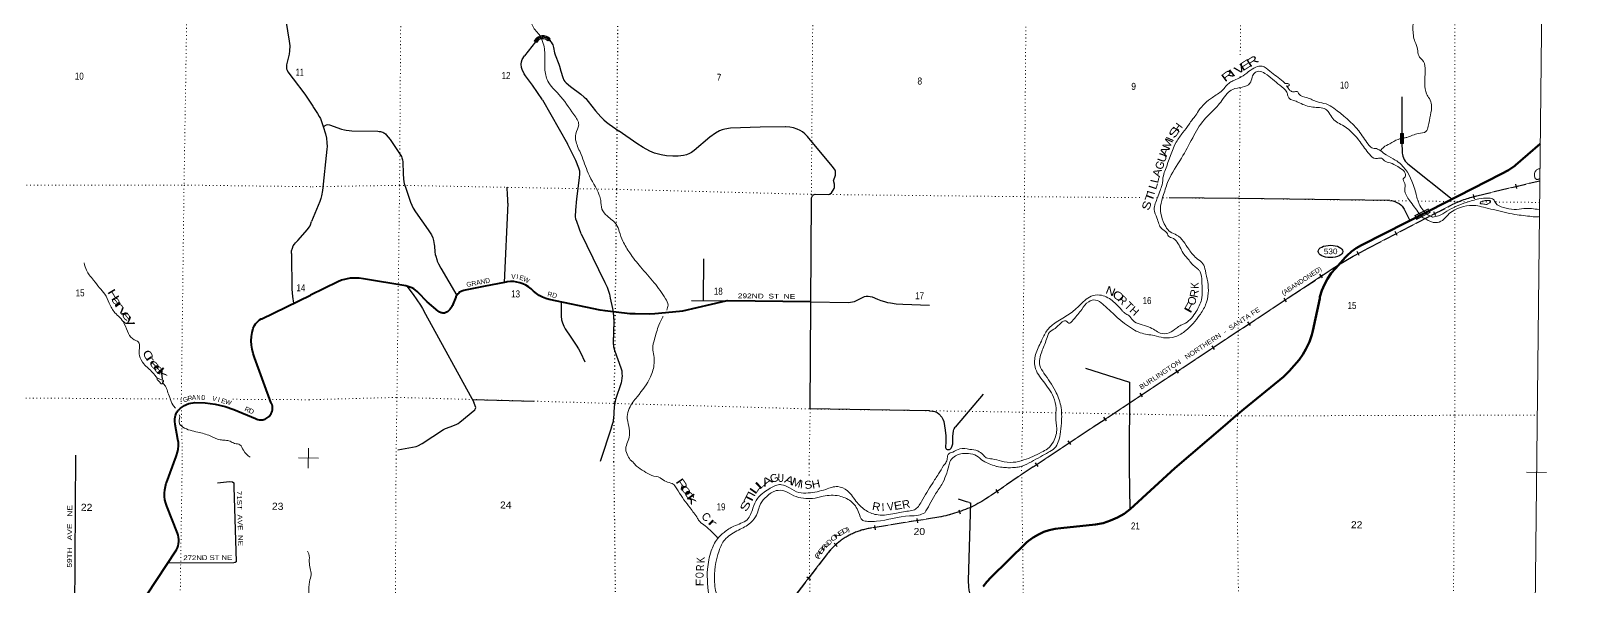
# Model space of a CAD drawing. Header units: feet. Extents: x -493433 to -244333, y 184684 to 373072.
# Drawn here: x -283230 to -244583, y 273979 to 287865 of the extents above; entities that cross this region are included whole.
import ezdxf
from ezdxf.enums import TextEntityAlignment as Align

# ---------------------------------------------------------------- set-up
doc = ezdxf.new("R2010")
doc.units = ezdxf.units.FT
doc.header["$LTSCALE"] = 60
doc.header["$PDMODE"] = 32
doc.header["$PDSIZE"] = 30
doc.linetypes.add('DOTTED', pattern=[1.5, 0.3, -1.2])
doc.linetypes.add('LONG_DASHED', pattern=[7.5, 6, -1.5])
for name, color, linetype, lineweight in [('17', 7, 'Continuous', 25), ('23', 7, 'Continuous', 70), ('26', 7, 'Continuous', 40), ('27', 7, 'Continuous', 13), ('29', 7, 'Continuous', 25), ('30', 7, 'Continuous', 13), ('31', 7, 'Continuous', 13), ('39', 7, 'Continuous', 13), ('4', 7, 'Continuous', 13), ('41', 7, 'Continuous', 13), ('59', 7, 'Continuous', 13), ('6', 7, 'DOTTED', 25), ('63', 7, 'Continuous', 25), ('7', 7, 'DOTTED', 13)]:
    doc.layers.add(name, color=color, linetype=linetype, lineweight=lineweight)

msp = doc.modelspace()

# ---------------------------------------------------------------- linework, layer by layer
at = {"layer": '17'}
msp.add_ellipse((-250746.6, 282349.4), major_axis=(-309.24, 1), ratio=0.500121, dxfattribs=at)
at = {"layer": '23'}
msp.add_line((-248280.57, 283366.99), (-248279.8, 283367.38), dxfattribs=at)
for points in [[(-248279.8, 283367.38), (-246475.82, 284286.64), (-246301.32, 284380.42), (-246137.58, 284491.93), (-246119.15, 284506.12), (-245504.8, 285041.83)], [(-254633.63, 276924.19), (-253382, 278006.95), (-253114, 278234.95), (-252913, 278406.95), (-251918.98, 279213.47), (-251777.88, 279353.53), (-251530.6, 279641.61), (-251438.13, 279769.63), (-251359.55, 279906.61), (-251351.41, 279922.94), (-251273.13, 280090.61), (-251212.8, 280265.53), (-251187.97, 280362.16), (-251017, 281167.95), (-251009.26, 281210.54), (-250962.69, 281369.09), (-250899.79, 281521.9), (-250821.27, 281667.3), (-250727.98, 281803.69), (-250625.24, 281925.02), (-250370.95, 282205.9), (-250331.88, 282246.23), (-250221.83, 282344.53), (-250102.11, 282430.79), (-249974.03, 282504.05), (-248279.8, 283367.38)], [(-259428.45, 273972.5), (-259337.56, 274088.41), (-259235.06, 274194.17), (-258353.57, 275060.56), (-258344.8, 275067.67), (-258295.22, 275110.21), (-258176.44, 275197.45), (-258049.2, 275271.8), (-257914.88, 275332.45), (-257774.96, 275378.72), (-257630.97, 275410.11), (-257484.49, 275426.27), (-256624.09, 275516.67), (-256620.18, 275517.27), (-256432.03, 275556.46), (-256249.01, 275615.09), (-256073.12, 275692.54), (-255906.29, 275787.94), (-255750.34, 275900.26), (-254633.63, 276924.19)]]:
    msp.add_lwpolyline(points, dxfattribs=at)
at = {"layer": '26'}
for points in [[(-263742.61, 281087.24), (-265821.55, 281113.58), (-265832.39, 281113.71), (-265871.55, 281104.69), (-266947, 280856.95), (-267020.86, 280846.09), (-267638.69, 280785.76), (-267761.02, 280779.97), (-268125.35, 280784.31), (-268259.45, 280790.33), (-268876.33, 280859.76), (-269004.46, 280882.47), (-270274.16, 281145.88), (-270360.44, 281171.12), (-270443.62, 281205.24), (-270522.77, 281247.86), (-270597.03, 281298.52), (-270665.59, 281356.67), (-270667.76, 281358.72), (-270726, 281413.66), (-270789.67, 281462.21), (-270858.06, 281503.83), (-270930.43, 281538.08), (-271005.98, 281564.58), (-271083.89, 281583.03), (-271163.3, 281593.24), (-271243.34, 281595.09), (-271323.13, 281588.57), (-271349.28, 281584.58), (-271920, 281468.95), (-272377.47, 281377.65), (-272406.67, 281373.25), (-272435.26, 281365.82), (-272462.9, 281355.45), (-272489.32, 281342.24), (-272514.21, 281326.34), (-272537.3, 281307.92), (-272558.33, 281287.2), (-272577.09, 281264.39), (-272593.36, 281239.74), (-272606.96, 281213.53), (-272610.71, 281204.9), (-272684.57, 281024.86), (-272694.8, 280999.94), (-272706.49, 280974.86), (-272712.41, 280962.17), (-272733.83, 280926.52), (-272758.87, 280893.3), (-272765.49, 280886.2), (-272789.01, 280861.17), (-272813.97, 280841.1), (-272820.85, 280836.28), (-272838.57, 280826.45), (-272857.21, 280818.53), (-272876.59, 280812.6), (-272896.47, 280808.73), (-272916.65, 280806.96), (-272936.91, 280807.3), (-272957.02, 280809.77), (-272976.76, 280814.32), (-272995.92, 280820.91), (-273014.29, 280829.47), (-273031.66, 280839.89), (-273047.83, 280852.07), (-273327.34, 281089.63), (-273549.1, 281319.03), (-273572.97, 281343.75), (-273613.98, 281379.54), (-273658.51, 281410.84), (-273706.06, 281437.32), (-273756.13, 281458.68), (-273808.15, 281474.7), (-273861.56, 281485.18), (-274915.65, 281663.08), (-275025.93, 281679.4), (-275137.31, 281684.1), (-275248.57, 281677.14), (-275358.5, 281658.58), (-275465.88, 281628.63), (-275558.34, 281592.67), (-276242.73, 281255.66)], [(-279596.69, 277222.98), (-279587.82, 277246.51), (-279564.48, 277324.73), (-279549.44, 277404.96), (-279542.87, 277486.33), (-279544.85, 277567.94), (-279555.34, 277648.89), (-279621.92, 278016.76), (-279624.32, 278031.36), (-279630.23, 278091.67), (-279629.79, 278152.27), (-279623.03, 278212.48), (-279617.29, 278242.21), (-279608.48, 278271.17), (-279596.69, 278299.05), (-279582.04, 278325.55), (-279564.71, 278350.37), (-279544.88, 278373.24), (-279533.38, 278384.53), (-279491.27, 278426.05), (-279445.05, 278462.93), (-279395.23, 278494.78), (-279342.36, 278521.25), (-279287, 278542.05), (-279229.78, 278556.95), (-279171.31, 278565.78), (-279134.89, 278568.16), (-278878.4, 278562.69), (-278623.88, 278530.44), (-278374.13, 278471.76), (-278155.19, 278396.67), (-277615.27, 278168.24), (-277587.3, 278155.89), (-277558.19, 278146.53), (-277528.27, 278140.26), (-277497.85, 278137.15), (-277467.27, 278137.25), (-277436.88, 278140.53), (-277406.99, 278146.98), (-277377.94, 278156.51), (-277350.04, 278169.03), (-277323.61, 278184.4), (-277298.93, 278202.44), (-277276.26, 278222.97), (-277255.87, 278245.75), (-277237.97, 278270.54), (-277222.77, 278297.07), (-277210.41, 278325.04), (-277201.05, 278354.14), (-277194.78, 278384.07), (-277191.68, 278414.49), (-277191.77, 278445.06), (-277195.05, 278475.46), (-277201.5, 278505.35), (-277211.04, 278534.4), (-277221.45, 278558.11), (-277638.84, 279698.24), (-277676.5, 279797.74), (-277703.55, 279900.62), (-277719.7, 280005.77), (-277724.77, 280112.03), (-277718.71, 280218.24), (-277701.57, 280323.24), (-277673.56, 280425.86), (-277661.79, 280459.52), (-277639.73, 280500.56), (-277613.5, 280539.06), (-277583.39, 280574.61), (-277549.73, 280606.82), (-277512.89, 280635.33), (-277473.27, 280659.84), (-277461.18, 280666.22), (-276242.73, 281255.66)], [(-280577.95, 273392.93), (-279592.33, 274885.61), (-279570.4, 274933.71), (-279553.1, 274985.17), (-279541.27, 275038.14), (-279535.05, 275092.07), (-279534.49, 275146.34), (-279539.61, 275200.38), (-279550.36, 275253.59), (-279566.6, 275305.38), (-279832.63, 275975.09), (-279860.39, 276054.2), (-279879.73, 276135.77), (-279890.44, 276218.91), (-279892.4, 276302.72), (-279885.59, 276386.28), (-279870.08, 276468.66), (-279846.04, 276548.97), (-279841.8, 276560.56), (-279596.69, 277222.98)]]:
    msp.add_lwpolyline(points, dxfattribs=at)
at = {"layer": '29'}
for p, q in [((-270616.65, 287595.86), (-270891.37, 287239.99)), ((-270444.47, 286144.27), (-269814.15, 285037.57)), ((-248966, 286218.95), (-248960.39, 285045.96)), ((-275209.1, 285365.25), (-274557.86, 285356.62)), ((-248812.08, 284540.01), (-247708.63, 283657.14)), ((-253025.97, 283676.56), (-254779.53, 283690.57)), ((-249264.35, 283620.53), (-253025.97, 283676.56)), ((-271309.52, 283559.21), (-271399.49, 281575.91)), ((-266420.32, 282162.86), (-266430, 281124.95)), ((-272983.84, 281928.61), (-272584.15, 281250.3)), ((-266719, 281124.95), (-265832.95, 281113.72)), ((-263736.65, 281087.16), (-262792.4, 281075.21)), ((-261432.4, 281029.04), (-260772, 281008.95)), ((-273367.58, 280781.65), (-272163.05, 278581.02)), ((-272198.18, 278643.82), (-270657.05, 278602.3)), ((-259428, 278781.95), (-260124.79, 277955.07)), ((-268717.15, 277955.81), (-268999.75, 277092.73)), ((-282119.19, 277254.72), (-282142.12, 273352.85)), ((-255782.01, 276937.32), (-255760.58, 275895.2))]:
    msp.add_line(p, q, dxfattribs=at)
for points in [[(-276860.43, 289743.75), (-276961.29, 289055.06), (-276967.83, 288863.41), (-276952.58, 288697.89), (-276771.92, 287604.57), (-276761.04, 287495.68), (-276767.57, 287369.35), (-276778.45, 287286.59), (-276839.4, 287016.53), (-276842.67, 286959.91), (-276838.32, 286918.53), (-276827.43, 286881.5), (-276804.57, 286842.3), (-276673.97, 286668.06), (-276386.64, 286284.75), (-276186.38, 285979.84)], [(-270616.65, 287595.86), (-270573.83, 287650.41), (-270559.73, 287667.77), (-270542.38, 287680.79), (-270514.19, 287697.06), (-270476.24, 287710.08), (-270448.05, 287715.5), (-270412.27, 287714.42), (-270390.59, 287707.91), (-270367.82, 287701.4), (-270330.95, 287686.21), (-270304.93, 287666.68), (-270269.15, 287631.97), (-270227.94, 287584.24), (-270200.84, 287543.01), (-270187.83, 287513.72), (-270168.41, 287450.16)], [(-270444.47, 286144.27), (-270696.34, 286508.06), (-270869.83, 286742.39), (-270904.52, 286792.29), (-270950.06, 286898.61), (-270967.41, 286952.85), (-270973.92, 287035.3), (-270969.58, 287091.71), (-270947.89, 287152.47), (-270891.37, 287239.99)], [(-270168.41, 287450.16), (-270140.65, 287313.01), (-270126.05, 287270.7), (-270034.97, 287032.03), (-270019.21, 286982.14), (-269987.26, 286854.12), (-269936.28, 286695.74), (-269907, 286634.99), (-269882.07, 286600.27), (-269847.37, 286563.39), (-269740.05, 286472.26), (-269484.16, 286281.32), (-269401.75, 286211.9), (-269358.37, 286170.68), (-269297.66, 286099.07), (-269115.51, 285864.74), (-268988.65, 285712.87), (-268913.82, 285639.1), (-268841.19, 285578.35), (-268776.13, 285530.62), (-268528.93, 285357.05)], [(-276184.28, 285977.56), (-276067.43, 285801.9), (-276022.97, 285728.12), (-275993.7, 285671.71), (-275974.18, 285621.81), (-275923.22, 285476.43), (-275870.09, 285294.17), (-275845.15, 285181.35), (-275831.05, 285068.52), (-275826.71, 284977.39), (-275832.14, 284903.62), (-275940.57, 283870.82), (-275964.42, 283740.62), (-275979.6, 283675.53), (-276005.62, 283601.77), (-276219.96, 283095.51)], [(-275917.85, 285477.56), (-275845.13, 285519.83), (-275810.43, 285524.17), (-275764.89, 285515.49), (-275465.62, 285411.34), (-275389.72, 285387.47), (-275346.35, 285378.8), (-275272.61, 285370.12), (-275209.1, 285365.25)], [(-274557.86, 285356.62), (-274524.97, 285352.77), (-274491.35, 285347.34), (-274464.25, 285340.83), (-274436.61, 285331.06), (-274410.03, 285319.13), (-274388.34, 285303.95), (-274367.74, 285286.59), (-274347.47, 285265.12)], [(-274347.47, 285265.12), (-274254, 285145.95), (-273997.94, 284774.49)], [(-265006.07, 285458.2), (-265740.19, 285430.82), (-265883.31, 285409.12), (-265955.95, 285391.76), (-266018.84, 285365.72), (-266120.76, 285307.14), (-266260.64, 285205.17), (-266650.98, 284871.04), (-266717.11, 284827.64), (-266769.16, 284797.27), (-266842.89, 284769.06), (-266919.87, 284749.53), (-267048.9, 284734.34), (-267188.77, 284732.18), (-267342.73, 284740.86), (-267479.36, 284766.89), (-267639.82, 284808.12), (-267704.88, 284831.98), (-267761.27, 284858.02), (-267929.31, 284951.31), (-268086.55, 285048.95), (-268528.93, 285357.05)], [(-264368.69, 285463.5), (-264374, 285463.95), (-265006.07, 285458.2)], [(-263721.85, 283668.74), (-263719.12, 283688.57), (-263713.7, 283707.01), (-263694.72, 283740.65), (-263671.41, 283762.34), (-263654.07, 283772.1), (-263629.13, 283777.53), (-263295.71, 283775.36), (-263270.24, 283777.53), (-263250.72, 283789.46), (-263221.98, 283818.75), (-263152.59, 283927.24), (-263144.46, 283944.59), (-263143.38, 283960.86), (-263148.25, 284031.38), (-263165.6, 284122.51), (-263163.43, 284144.2), (-263126.02, 284233.16), (-263120.06, 284258.11), (-263117.9, 284287.4), (-263118.43, 284345.98), (-263121.69, 284365.51), (-263126.57, 284378.53), (-263146.62, 284408.9), (-263204.64, 284478.33), (-263816.71, 285224.7), (-263885.55, 285294.13), (-263940.31, 285339.69), (-264002.65, 285376.58), (-264074.76, 285411.29), (-264171.8, 285441.67), (-264262.88, 285459.02), (-264368.69, 285463.5)], [(-269475.38, 282786.8), (-269529.63, 282932.37), (-269586.02, 283095.1), (-269607.7, 283158.02), (-269616.38, 283220.95), (-269612.06, 283383.68), (-269586.04, 283661.4), (-269516.64, 284190.82), (-269512.3, 284290.62), (-269513.38, 284357.89), (-269530.73, 284433.83), (-269612.06, 284624.76), (-269814.15, 285037.57)], [(-248960.39, 285045.96), (-248959.18, 284855.82), (-248955.92, 284809.17), (-248949.42, 284771.2), (-248938.58, 284728.89), (-248922.31, 284686.58), (-248903.88, 284649.7), (-248876.77, 284609.56), (-248852.92, 284580.27), (-248812.08, 284540.01)], [(-273997.94, 284774.49), (-273971.42, 284725.71), (-273957.88, 284690.99), (-273943.23, 284641.09), (-273936.19, 284591.18), (-273927.52, 284293.93), (-273921.01, 284165.91), (-273910.7, 284089.98), (-273899.32, 284048.74), (-273851.61, 283909.88), (-273743.18, 283584.41)], [(-271309.52, 283559.21), (-271308.45, 283662.51), (-271314.96, 283755.81), (-271330.14, 283953.26)], [(-260767.41, 278364.23), (-263752, 278410.01), (-263721.85, 283668.74)], [(-273743.18, 283584.41), (-273711.73, 283505.22), (-273674.86, 283432.53), (-273621.13, 283340.95), (-273296.97, 282892.27), (-273218.9, 282766.42), (-273184.75, 282692.64), (-273164.69, 282621.04), (-273147.87, 282526.65), (-273140.83, 282480.01), (-273129.99, 282336.8), (-273121.85, 282276.04), (-273110.47, 282230.49)], [(-249264.35, 283620.53), (-249190.66, 283611.52), (-249140.79, 283596.33), (-249086.57, 283574.64), (-249032.36, 283544.26), (-248988.99, 283511.72), (-248958.63, 283479.17), (-248908.76, 283405.41), (-248767.4, 283119.4)], [(-276717.35, 282299.17), (-276713.16, 282360.14), (-276695.75, 282427.66), (-276673.98, 282486.46), (-276641.33, 282534.37), (-276615.21, 282564.86), (-276556.44, 282623.67), (-276319.17, 282895.91), (-276275.64, 282952.53), (-276253.87, 282989.56), (-276240.81, 283015.69), (-276219.96, 283095.51)], [(-269475.38, 282786.8), (-269043.88, 281899.58), (-268883.4, 281574.12), (-268825.94, 281454.78), (-268806.42, 281402.71), (-268769.55, 281279.04), (-268748.95, 281183.57), (-268692.57, 280918.86), (-268679.56, 280836.41)], [(-276717.35, 282299.17), (-276719.08, 282271.51), (-276705.92, 281403.5)], [(-273110.47, 282230.49), (-273088.24, 282151.28), (-273071.97, 282106.79), (-273041.61, 282038.45), (-272983.84, 281928.61)], [(-276705.92, 281403.5), (-276692.48, 281218.91), (-276662.78, 281052.46)], [(-273834.11, 281480.4), (-273671.61, 281268.18), (-273493.78, 281003.47), (-273446.07, 280923.19), (-273367.58, 280781.65)], [(-269977.2, 281084.1), (-269979.64, 280730.11), (-269968.8, 280638.98), (-269947.11, 280560.87), (-269910.25, 280482.76), (-269873.38, 280411.16), (-269736.76, 280200.7), (-269597.97, 280003.25), (-269545.92, 279916.46), (-269496.05, 279820.99), (-269385.07, 279589.67)], [(-262792.4, 281075.21), (-262695.05, 281084.97), (-262645.17, 281097.99), (-262575.78, 281128.36), (-262391.45, 281219.49), (-262356.76, 281228.17), (-262302.55, 281230.34), (-262250.5, 281223.83), (-262204.96, 281210.81), (-262068.35, 281154.4), (-261983.77, 281121.85), (-261894.87, 281093.65), (-261821.14, 281074.12), (-261747.41, 281061.1), (-261599.95, 281041.58), (-261432.4, 281029.04)], [(-268679.56, 280836.41), (-268664.25, 280693.18), (-268661, 280599.87), (-268677.26, 280072.62), (-268665.33, 279966.3), (-268638.23, 279851.31), (-268482.09, 279439.05), (-268462.57, 279358.76), (-268456.06, 279291.51), (-268452.81, 279241.6), (-268457.15, 279178.67), (-268469.07, 279109.24), (-268476.67, 279063.68), (-268620.88, 278644.91), (-268651.24, 278466.99), (-268664.25, 278154.55)], [(-256871, 279429.95), (-255772.49, 279076.61), (-255782.01, 276937.32)], [(-274059, 277382.95), (-273604.38, 277471.07), (-273555.59, 277488.43), (-273452.58, 277549.19), (-272918.01, 277898.52), (-272867.05, 277922.39), (-272749.94, 277965.78), (-272597.05, 278024.36), (-272553.68, 278046.06), (-272507.06, 278078.61), (-272138.39, 278391.06), (-272114.53, 278419.26), (-272112.37, 278447.47), (-272125.38, 278490.86), (-272163.05, 278581.02)], [(-260767.41, 278364.23), (-260692.96, 278355.53), (-260638.74, 278342.51), (-260580.19, 278318.64), (-260536.82, 278283.93), (-260465.26, 278203.65), (-260432.74, 278153.75), (-260415.39, 278099.51), (-260374.19, 277880.37), (-260361.17, 277739.35), (-260361.17, 277596.15), (-260367.68, 277444.27), (-260364.98, 277429.08), (-260359.01, 277418.24), (-260343.83, 277405.22), (-260331.37, 277398.71), (-260319.97, 277394.37), (-260287.45, 277392.2), (-260266.31, 277396.54), (-260252.21, 277407.38), (-260231.61, 277426.91), (-260220.22, 277442.1), (-260202.87, 277485.5), (-260190.41, 277534.31), (-260185.53, 277576.62), (-260185.53, 277717.65), (-260172.51, 277860.85), (-260163.84, 277893.39), (-260155.17, 277912.92), (-260124.79, 277955.07)], [(-268717.15, 277955.81), (-268681.61, 278056.89), (-268670.76, 278101.37), (-268664.25, 278154.55)], [(-278563.45, 276562.7), (-278263.35, 276593.42), (-278188.38, 276584.71), (-278160.19, 276560.58), (-278156.64, 276461.18), (-278103.92, 274583.34), (-278122.68, 274566.93), (-278160.19, 274562.24), (-279810.61, 274555.04)], [(-259780.21, 276069.36), (-259843.52, 276083.49), (-259896.63, 276099.76), (-260040.78, 276153.98)], [(-259780.21, 276069.36), (-259743.37, 276063.74), (-259803.73, 274116.26)], [(-259803.73, 274116.26), (-259798, 273960.21), (-259784.99, 273877.8), (-259758.98, 273773.69), (-259704.79, 273630.55), (-259633.26, 273515.6)]]:
    msp.add_lwpolyline(points, dxfattribs=at)
at = {"layer": '29', "linetype": 'DOTTED', "lineweight": 100}
for centre, radius, start, end in [((-270435.69, 287521.68), 196.95, 37.92239, 159.52126), ((-270423.72, 287525.51), 191.8, 27.52486, 142.20652)]:
    msp.add_arc(centre, radius, start, end, dxfattribs=at)
at = {"layer": '29'}
msp.add_arc((-272949.21, 278209.67), 869.45, 16.71236, 25.28458, dxfattribs=at)
at = {"layer": '31'}
for p, q in [((-270587.05, 287576.92), (-270644.38, 287617.91)), ((-270589.32, 287588.37), (-270634.17, 287620.44)), ((-270251.69, 287663.71), (-270309.09, 287618.58)), ((-270261.84, 287665.9), (-270307.75, 287629.8)), ((-248923.36, 285297.56), (-248923.36, 285047.56)), ((-248923.36, 285047.56), (-248998.36, 285047.56))]:
    msp.add_line(p, q, dxfattribs=at)
msp.add_lwpolyline([(-248998.36, 285047.56), (-248998.36, 285297.56), (-248923.36, 285297.56)], dxfattribs=at)
msp.add_lwpolyline([(-248990.36, 285055.56), (-248990.36, 285289.56), (-248931.36, 285289.56), (-248931.36, 285055.56)], close=True, dxfattribs=at)
for centre, radius, start, end in [((-270433.18, 287521.68), 231.95, 37.92239, 155.50362), ((-270433.18, 287521.68), 223.95, 40.08792, 153.83154), ((-270431.98, 287496.62), 182.13, 46.98986, 149.75039), ((-270431.98, 287496.62), 174.13, 45.17, 152.69404)]:
    msp.add_arc(centre, radius, start, end, dxfattribs=at)
msp.add_point((-270634.17, 287620.44), dxfattribs=at)
at = {"layer": '39'}
msp.add_line((-248533.32, 283300.24), (-248452.89, 283205.26), dxfattribs=at)
msp.add_lwpolyline([(-259114.41, 276975.77), (-259092.94, 276972.65), (-259076.56, 276969.37), (-259044.91, 276963.31), (-258996.81, 276955.41), (-258956.17, 276950.05), (-258920.96, 276946.35), (-258892.67, 276943.96), (-258866.69, 276942.18), (-258841.17, 276940.76), (-258809.9, 276939.79), (-258783.25, 276939.42), (-258742.39, 276939.64), (-258694.9, 276941.63), (-258648.45, 276944.51), (-258620.2, 276946.9), (-258587.16, 276950.73), (-258556.99, 276955.05), (-258529.69, 276958.88), (-258507.67, 276962.23), (-258472.61, 276968.35)], dxfattribs=at)
for points in [[(-260010.29, 298823.66), (-259718.45, 298726.26), (-259573.52, 298680.6), (-259428.06, 298703.57), (-259225.08, 298596.84), (-259095.48, 298389.82), (-258852.03, 298030.42), (-258722.94, 297756.78), (-258432.8, 297433.31), (-258230.62, 297219.6), (-258137.04, 297053.27), (-258038.85, 296963.6), (-258062.01, 296834.6), (-258190.53, 296649.99), (-258272.59, 296471.04), (-258239.2, 296349.63), (-258083.3, 296152.48), (-257843.94, 296053.52), (-257512.08, 295911.36), (-257382.18, 295744.71), (-257249.5, 295678.97), (-257051.21, 295751.95), (-256887.13, 295837.33), (-256810.44, 295838.69), (-256665.89, 295742.57), (-256284.9, 295426.38), (-255990.21, 295171.51), (-255713.24, 294975.33), (-255435.99, 294815.48), (-255246.2, 294832.01), (-254823.48, 294965.63), (-254708.6, 294948.49), (-254547.52, 294902.69), (-254370.14, 294878.95), (-254098.41, 294789.8), (-253722.59, 294590.75), (-253509.11, 294269.96), (-253256.53, 294049.76), (-252987.97, 293809.24), (-252675.61, 293489.61), (-252484.02, 293209.38), (-252390.76, 293000.66), (-252208.16, 292865.85), (-251932.35, 292782.72), (-251721.64, 292629.5), (-251407.3, 292572.28), (-250880.76, 292559.67), (-250619.31, 292446.38), (-250545.63, 292316.55), (-250419.37, 292202.42), (-250208.77, 292035.07), (-250034.7, 291839.77), (-249898.73, 291675.09), (-249649.37, 291563.93), (-249149.51, 291490.98), (-249015.64, 291316.22), (-248811.5, 291094.42), (-248490.6, 290837.3), (-248370.79, 290670.74), (-248258.17, 290352.83), (-248131.22, 290063.07), (-248158.79, 289885.66), (-248305.48, 289699.19), (-248342.95, 289546.1), (-248265.65, 289361.73), (-248234.76, 289177.77), (-248300.69, 288996.66), (-248466.76, 288915.32), (-248620.76, 288829.85), (-248653.83, 288725.16), (-248668.88, 288335.69), (-248686.08, 287928.07), (-248636.11, 287596.58), (-248568.96, 287404.22), (-248541.89, 287248.55), (-248425.96, 287102.21), (-248381.32, 286867.66), (-248387.81, 286542.71), (-248343.29, 286292.01), (-248275.61, 286170.31), (-248222.3, 286014.41), (-248250.48, 285756.26), (-248302.99, 285482.18), (-248362.51, 285349.46), (-248546.5, 285300.58), (-248835.78, 285202.14), (-248921.97, 285182.35)], [(-269949, 297797.95), (-269657, 297586.95), (-269468, 297341.95), (-268959, 296901.95), (-268699, 296698.95), (-268616, 296329.95), (-268714, 295852.95), (-268810, 295393.95), (-268788, 295162.95), (-268780, 294837.95), (-268758, 294623.95), (-268728, 294382.95), (-268786, 293536.95), (-268810, 293016.95), (-268849, 292739.95), (-269025, 292529.95), (-269273, 292217.95), (-269479, 291812.95), (-269705, 291277.95), (-269737, 291054.95), (-269903, 290829.95), (-270035, 290597.95), (-270047, 290373.95), (-270047, 290033.95), (-270147, 289762.95), (-270398, 289284.95), (-270687, 288706.95), (-270766, 288499.95), (-270755, 288200.95), (-270687, 287983.95), (-270500.35, 287743.97)], [(-270500.35, 287743.97), (-270424, 287548.95), (-270381, 287196.95), (-270384, 286921.95), (-270309, 286611.95), (-270034, 286275.95), (-269658, 285772.95), (-269538, 285514.95), (-269609, 285292.95), (-269605, 285093.95), (-269478, 284774.95), (-269299, 284305.95), (-269025, 283757.95), (-268988, 283623.95), (-268956, 283409.95), (-268825, 283235.95), (-268597, 283019.95), (-268523, 282846.95), (-268434, 282607.95), (-268262, 282312.95), (-267992, 281959.95), (-267651, 281567.95), (-267369, 281166.95), (-267306, 281004.95), (-267335.05, 280881.06)], [(-260419, 276990.95), (-260351, 277082.95), (-260322, 277203.95), (-260303, 277271.95), (-260189, 277331.95), (-260013, 277413.95), (-259759, 277398.95), (-259565, 277358.95), (-259431, 277261.95), (-259351, 277189.95), (-259207, 277157.95), (-258973, 277102.95), (-258681, 277074.95), (-258408, 277132.95), (-257971.73, 277325.34), (-257817.28, 277415.6), (-257671, 277590.95), (-257588, 277918.95), (-257613, 278205.95), (-257605, 278427.95), (-257672, 278706.95), (-257924, 279097.95), (-258132, 279457.95), (-258117, 279768.95), (-257974, 280105.95), (-257842, 280356.95), (-257640, 280552.95), (-257319, 280752.95), (-257032, 280985.95), (-256731, 281228.95), (-256517, 281257.95), (-256203, 281120.95), (-255943.23, 280857.55), (-255888.84, 280806.91), (-255784, 280742.95), (-255686, 280625.95), (-255293, 280463.95), (-255136, 280379.95), (-255002, 280306.95), (-254782, 280312.95), (-254599, 280429.95), (-254487, 280500.95), (-254374, 280555.95), (-254104, 280847.95), (-253972, 281140.95), (-253963, 281605.95), (-254007, 281839.95), (-254046, 281894.95), (-254146, 281978.95), (-254326, 282178.95), (-254405, 282270.95), (-254575, 282577.95), (-254715, 282690.95), (-254772, 282711.95), (-254839, 282813.95), (-254967, 282919.95), (-255085, 283185.95), (-255157, 283396.95), (-255126, 283543.95), (-255071, 283692.95), (-255005, 283873.95), (-254957, 284010.95), (-254924, 284243.95), (-254872, 284396.95), (-254600, 285084.95), (-254440, 285322.95), (-254280, 285530.95), (-254202.95, 285643.31), (-254135, 285720.95), (-254045, 285861.95), (-253696, 286202.95), (-253456, 286375.95), (-253260, 286572.95), (-253159.3, 286626.88), (-252978, 286714.95), (-252793, 286845.95), (-252613, 286956.95), (-252457, 286981.95), (-252265, 286857.95), (-251933, 286595.95), (-251859, 286546.95), (-251780, 286531.95), (-251801, 286478.95), (-251847, 286491.95), (-251815, 286446.95), (-251760, 286377.95), (-251667, 286337.95), (-251578, 286348.95), (-251531, 286283.95), (-251336, 286196.95), (-251071, 286088.95), (-250857, 286037.95), (-250665, 285930.95), (-250042, 285361.95), (-249805, 285031.95), (-249712, 284941.95), (-249599, 284921.95)], [(-258472.69, 276968.32), (-258453.91, 276976.66), (-257997.81, 277213.02), (-257799.23, 277325.34), (-257646, 277428.95), (-257503, 277769.95), (-257472, 278054.95), (-257489, 278492.95), (-257624, 278857.95), (-257908, 279303.95), (-258011, 279496.95), (-257965, 279837.95), (-257846, 280150.95), (-257767, 280331.95), (-257631, 280422.95), (-257484, 280558.95), (-257363, 280613.95), (-257291, 280556.95), (-257177, 280635.95), (-256962, 280899.95), (-256791, 281091.95), (-256617, 281133.95), (-256440, 281026.95), (-255697, 280410.95), (-255500, 280314.95), (-255154, 280242.95), (-254924, 280190.95), (-254624, 280217.95), (-254362, 280371.95), (-254021, 280751.95), (-253868, 281012.95), (-253801, 281304.95), (-253875, 281870.95), (-253938, 282041.95), (-254068, 282155.95), (-254283, 282398.95), (-254594, 282759.95), (-254750, 282836.95), (-254866, 282972.95), (-254972, 283236.95), (-254993, 283477.95), (-254919, 283771.95), (-254800, 284117.95), (-254471, 284682.95), (-254191, 285190.95), (-253908, 285637.95), (-253582, 285972.95), (-253461, 286124.95), (-253326, 286300.95), (-253190, 286400.95), (-252951, 286458.95), (-252760, 286554.95), (-252704, 286709.95), (-252642, 286813.95), (-252545, 286853.95), (-252384, 286798.95), (-252012, 286505.95), (-251839, 286331.95), (-251813, 286244.95), (-251772, 286171.95), (-251639, 286115.95), (-251521, 286063.95), (-251189, 285958.95), (-250869, 285904.95), (-250785, 285822.95), (-250690, 285673.95), (-250408, 285482.95), (-250005, 285086.95), (-249772, 284778.95), (-249620, 284671.95), (-249523, 284682.95), (-249470, 284677.95), (-249394, 284614.95), (-249258, 284564.95), (-249067, 284473.95), (-248870, 284240.95), (-248893, 284194.95), (-248927, 284168.95), (-248888, 284048.95), (-248890, 283893.95), (-248849, 283745.95), (-248766, 283617.95), (-248533.2, 283300.07)], [(-249599, 284921.95), (-249505, 284872.95), (-249356, 284763.95), (-249126, 284635.95), (-248984, 284526.95), (-248653, 283945.95), (-248605, 283775.95), (-248511, 283495.95), (-248417.69, 283359.24)], [(-248921.97, 285182.35), (-249056.1, 285151.56), (-249264.74, 285044.35), (-249420.79, 284952.84), (-249496.07, 284870.72)], [(-245514.41, 284169.54), (-245538.88, 284157.12), (-245568.18, 284149.8), (-245592.6, 284147.36), (-245607.25, 284154.68), (-245626.78, 284169.33), (-245638.99, 284188.87), (-245643.88, 284227.94), (-245646.32, 284259.68), (-245643.88, 284301.19), (-245626.78, 284345.14), (-245609.69, 284374.44), (-245580.39, 284401.3), (-245546.2, 284413.51), (-245529.01, 284417.4), (-245511.64, 284420.76)], [(-248194.47, 283208.14), (-248044.95, 283240.5), (-247836.34, 283354.83), (-247348, 283576.95), (-247041, 283661.95), (-246790, 283684.95), (-246676, 283651.95), (-246618, 283553.95), (-246426, 283450.95), (-246152, 283398.95), (-245915, 283421.95), (-245534.13, 283396.36), (-245522.97, 283394.72)], [(-248452.89, 283205.26), (-248358.85, 283153.64), (-248120, 283068.95), (-247946, 283126.95), (-247824, 283250.95), (-247272, 283498.95), (-247115, 283496.95), (-246924, 283456.95), (-246672, 283394.95), (-246135, 283273.95), (-245714, 283221.95), (-245571, 283211.95), (-245529, 283219.59), (-245524.84, 283220.75)], [(-248417.69, 283359.24), (-248310.57, 283263.04), (-248193.03, 283208.45)], [(-246991, 283590.95), (-246916, 283613.95), (-246833, 283624.95), (-246751, 283607.95), (-246749, 283585.95), (-246781, 283555.95), (-246840, 283525.95), (-246889, 283528.95), (-246947, 283535.95), (-247007, 283558.95), (-247005, 283568.95), (-246991, 283590.95)], [(-281902.3, 282061.35), (-281837.46, 281877.08), (-281771.98, 281761.42), (-281662.29, 281631.2), (-281518.86, 281442.13), (-281385.24, 281283.43), (-281272.43, 281052.28), (-281129.45, 280814.78), (-281009.55, 280698.59), (-280896.06, 280542.1), (-280791.49, 280292.87), (-280649.73, 280142.16), (-280547.43, 280084.66), (-280518.65, 279924.95), (-280518.31, 279741.31), (-280407.29, 279536.41), (-280191.51, 279322.42), (-280071.88, 279175.96)], [(-267425.39, 280725.9), (-267433, 280713.95), (-267532, 280508.95), (-267647, 280144.95), (-267687, 279924.95), (-267661, 279742.95), (-267653, 279550.95), (-267740, 279212.95), (-268076, 278715.95), (-268273, 278422.95), (-268325, 278221.95), (-268288, 277976.95), (-268272, 277750.95), (-268316, 277575.95), (-268361, 277406.95), (-268308, 277233.95), (-268221.63, 277111.6), (-268183.04, 277083.09)], [(-280055.7, 279181.86), (-279987.49, 279144.88), (-279919.25, 279111.93), (-279915.49, 279081.62), (-279947.71, 279085.97), (-279935.93, 279051.55), (-279972.33, 279039.79), (-280010.28, 279078.5), (-280060.21, 279129.44), (-280078.12, 279155.84), (-280071.88, 279175.96), (-280055.7, 279181.86)], [(-279935.85, 279053.83), (-279864.02, 278978.2), (-279818.78, 278854.66), (-279759.74, 278696.68), (-279678.81, 278508.22), (-279614.1, 278430.56)], [(-279522.26, 278265.38), (-279512.11, 278218.02), (-279519.75, 278044.54), (-279433.86, 277956.93), (-279060.04, 277828.19), (-278748.41, 277734.36), (-278501.32, 277637.12), (-278372.38, 277627.8), (-278253.68, 277600.42), (-278139.26, 277546.84), (-278004.47, 277515.27), (-277919.06, 277375.19), (-277751.67, 277200.29), (-277751.2, 277199.93)], [(-260285.53, 276989.4), (-260244, 277115.95), (-260116, 277235.95), (-259990, 277286.95), (-259796, 277292.95), (-259593, 277237.95), (-259425, 277108.95), (-259276, 277037.95), (-259114.41, 276975.77)], [(-268183.04, 277083.09), (-268090.51, 276976.81), (-267903.71, 276850.21), (-267712.45, 276746.21), (-267502.75, 276688.62), (-267353.86, 276590.88), (-267198.64, 276541.63), (-267050.23, 276358.99), (-266753.74, 275935.09), (-266567.4, 275673.43), (-266511.33, 275590.29), (-266376.63, 275482.51), (-266059.29, 275175.76)], [(-260419, 276990.95), (-260545.08, 276783.15), (-260697.9, 276543.3), (-260971.06, 276091.77), (-261147.9, 275888.43), (-261292.15, 275855.79), (-261636.75, 275793.94), (-262055.38, 275759.29), (-262355.68, 275865.82), (-262580.72, 276069.04), (-262821.42, 276359.26), (-263063.14, 276467.54), (-263364.44, 276398.21), (-263803.17, 276309.31), (-264033.34, 276318.48), (-264270.99, 276432.81), (-264468.62, 276514.05), (-264518.69, 276517), (-264786.12, 276404.91), (-265070.17, 276171.76), (-265182.63, 275925.66), (-265329.65, 275639.29), (-265659.73, 275479.13), (-265902.96, 275322.59), (-266071.49, 275159.65), (-266224.65, 274859.16), (-266318.11, 274402.73), (-266273.76, 273672.75), (-266210.27, 273472.31), (-266085.65, 273368.63), (-266009.71, 273226.76), (-266029.31, 272974.16), (-266131.38, 272780.58), (-266317.29, 272761.24), (-266612.26, 272738.37), (-266842.98, 272650.51), (-267097.65, 272611.28), (-267227.52, 272502.73), (-267384.82, 272184.07), (-267471.33, 271883.27), (-267376.74, 271468.41), (-267276.36, 271007.02), (-267193.38, 270681.16), (-267128.19, 270424.12), (-267124.17, 270397.27)], [(-260889.84, 275812.41), (-260767.52, 276016.01), (-260638.95, 276253.95), (-260463.79, 276515.92), (-260285.51, 276989.45)], [(-266973.68, 270509.79), (-267115.17, 270941.57), (-267284.5, 271710.56), (-267305.36, 271949.2), (-267223.15, 272203.52), (-267147.27, 272407.34), (-267077.93, 272528.31), (-266995.29, 272499.61), (-266882.55, 272438.44), (-266763.23, 272468.2), (-266544.47, 272584.41), (-266297.73, 272647.94), (-266061.05, 272719.6), (-265953.33, 272840.38), (-265921.82, 273056.54), (-265934.27, 273353.76), (-266061.71, 273673.77), (-266140.23, 274074.4), (-266030.76, 274862.29), (-265887.84, 275138.56), (-265581.65, 275359.49), (-265285.85, 275527.9), (-265115.17, 275713.08), (-264990.16, 276035.93), (-264839.65, 276223.23), (-264598.53, 276365.62), (-264406.71, 276360.67), (-264156.97, 276240.22), (-263921.06, 276174.42), (-263692.88, 276171.32), (-263428.01, 276226.67), (-263028.12, 276232.87), (-262740.07, 276102.14), (-262541.69, 275828.29), (-262435.82, 275621.6), (-262314.16, 275596.61), (-262093.26, 275599.55), (-261265.64, 275735.04), (-261044.75, 275752.71), (-260889.84, 275812.41)], [(-276314.08, 274848.14), (-276282.13, 274783.3), (-276273.14, 274587.17), (-276249.86, 274419.27), (-276228.53, 274261.49), (-276265.87, 274087.81), (-276279.54, 273812.95), (-276244.53, 273574.24), (-276109.12, 273236.01), (-275985.62, 272934.21), (-275905.68, 272784.24), (-275894.08, 272693.22), (-275910.79, 272596.26), (-275875.26, 272450.54), (-275829.61, 272308.82), (-275842.17, 272230.04), (-275836.52, 272157.24), (-275877.54, 272046.25), (-275916.6, 271925.14), (-275919.08, 271842.27), (-275855.03, 271740.89), (-275819.27, 271637.62), (-275805.91, 271500.09), (-275785.07, 271255.39), (-275864.76, 271092.02), (-276051.16, 270983.74), (-276259.84, 270865.45), (-276371.55, 270864.1)]]:
    msp.add_spline(points, degree=3, dxfattribs=at)
at = {"layer": '4'}
for p, q in [((-276043.18, 277178.9), (-276543.15, 277184.75)), ((-276290.24, 277431.81), (-276296.09, 276931.84)), ((-245345.25, 276820.31), (-245845.23, 276825.47)), ((-245592.66, 277072.87), (-245597.82, 276572.9))]:
    msp.add_line(p, q, dxfattribs=at)
msp.add_lwpolyline([(-489136.84, 372822.34), (-458570.27, 372170.54), (-428002.84, 371560.78), (-397434.59, 370993.07), (-366865.58, 370467.41), (-336295.9, 369983.8), (-305725.57, 369542.24), (-275154.66, 369142.74), (-244583.22, 368785.28), (-246606.46, 184933.95), (-277430.78, 185294.37), (-308254.58, 185697.19), (-339077.78, 186142.4), (-369900.35, 186630.01), (-400722.22, 187160.02), (-431543.33, 187732.42), (-462363.63, 188347.22), (-493183.05, 189004.41)], close=True, dxfattribs=at)
msp.add_lwpolyline([(-489136.84, 372822.34), (-458570.27, 372170.54), (-428002.84, 371560.78), (-397434.59, 370993.07), (-366865.58, 370467.41), (-336295.9, 369983.8), (-305725.57, 369542.24), (-275154.66, 369142.74), (-244583.22, 368785.28), (-246606.46, 184933.95), (-277430.78, 185294.37), (-308254.58, 185697.19), (-339077.78, 186142.4), (-369900.35, 186630.01), (-400722.22, 187160.02), (-431543.33, 187732.42), (-462363.63, 188347.22), (-493183.05, 189004.41)], close=True, dxfattribs=at)
at = {"layer": '59'}
msp.add_lwpolyline([(-248642.21, 283243.82), (-248303.8, 283414.76), (-248279.8, 283367.38), (-248256.14, 283320.67), (-248594.64, 283149.9)], close=True, dxfattribs=at)
for points in [[(-248631.45, 283240.29), (-248307.33, 283404.01), (-248286.94, 283363.76)], [(-248286.94, 283363.77), (-248266.9, 283324.2), (-248591.11, 283160.64), (-248631.45, 283240.29)]]:
    msp.add_lwpolyline(points, dxfattribs=at)
at = {"layer": '6'}
for points in [[(-268501, 294706.95), (-268557, 289244.95), (-268596, 283901.95), (-268655, 278546.95), (-268665.01, 277088.69)], [(-268665.01, 277088.69), (-268615.72, 273073.29), (-268762.33, 268694.48)]]:
    msp.add_lwpolyline(points, dxfattribs=at)
at = {"layer": '63'}
for p, q in [((-247146.09, 283667.81), (-247174.45, 283774.73)), ((-246091.49, 283920.96), (-246117.41, 284028.49)), ((-248114.08, 283243.27), (-248164.95, 283341.49)), ((-249079.43, 282746.23), (-249130.3, 282844.45)), ((-250026.6, 282247.74), (-250080.67, 282344.23)), ((-250949.77, 281685.04), (-251011.23, 281777)), ((-251842.55, 281090.82), (-251903.6, 281183.06)), ((-252749.42, 280493.72), (-252810.47, 280585.95)), ((-253642.09, 279899.75), (-253703.14, 279991.99)), ((-254548.96, 279302.65), (-254610.01, 279394.89)), ((-255441.62, 278708.69), (-255502.67, 278800.92)), ((-256348.49, 278111.58), (-256409.54, 278203.82)), ((-257241.15, 277517.62), (-257302.2, 277609.86)), ((-258057.25, 276971.42), (-258118.3, 277063.66)), ((-259112.98, 276394.51), (-259050.6, 276303.16)), ((-261090.4, 275672.2), (-261072.64, 275563.02)), ((-260038.52, 275890.03), (-260001.45, 275785.82)), ((-262148.27, 275497.4), (-262130.5, 275388.22)), ((-263154.28, 275053.74), (-263079.93, 274971.84)), ((-263834.65, 274214.08), (-263747.08, 274146.52))]:
    msp.add_line(p, q, dxfattribs=at)
at = {"layer": '63', "lineweight": 13}
for p, q in [((-249801.75, 282432.38), (-247687.03, 283527.64)), ((-258178.47, 276964.52), (-251007.65, 281710.71)), ((-258183.78, 276961.13), (-259359.76, 276158.03)), ((-260487.7, 275713.43), (-262216.8, 275432.04))]:
    msp.add_line(p, q, dxfattribs=at)
at = {"layer": '63', "linetype": 'LONG_DASHED'}
for points in [[(-258179.82, 276964.94), (-251008.25, 281711.62), (-250907.79, 281778.75), (-250729.27, 281895.71), (-250547.94, 282009.97), (-250363.25, 282120.45), (-250178.52, 282228.19), (-249992.06, 282332.66), (-249802.26, 282433.35), (-247687.52, 283528.62), (-247649.24, 283547.45), (-247610.74, 283565.3), (-247571.92, 283582.48), (-247532.67, 283599.35), (-247493.2, 283615.24), (-247453.62, 283630.35), (-247413.6, 283645.15), (-247373.36, 283658.97), (-247333.02, 283672.01), (-247292.14, 283684.52), (-247251.36, 283696.14), (-247214.61, 283706.12), (-247091.63, 283738.74), (-245514.96, 284118.76)], [(-258179.79, 276964.94), (-259359.15, 276157.1), (-259408.22, 276126.7), (-259457.69, 276097.6), (-259507.68, 276069.34), (-259558.31, 276041.47), (-259609.35, 276014.87), (-259660.64, 275989.31), (-259712.56, 275964.12), (-259764.91, 275940.22), (-259817.49, 275917.33), (-259870.89, 275895.12), (-259924.26, 275874.09), (-259977.96, 275853.61), (-260032.39, 275834.26), (-260086.77, 275816.08), (-260141.67, 275798.75), (-260196.65, 275782.16), (-260252.33, 275766.67), (-260307.8, 275752.11), (-260363.98, 275738.65), (-260419.93, 275726.11), (-260476.42, 275714.4), (-260487.51, 275712.34), (-262216.63, 275430.95), (-262246, 275426.65), (-262275.09, 275421.7), (-262304.13, 275416.25), (-262333.28, 275410.45), (-262362.16, 275403.99), (-262390.8, 275397.06), (-262419.57, 275389.76), (-262448.07, 275381.83), (-262476.34, 275373.4), (-262504.7, 275364.45), (-262532.66, 275355.04), (-262560.57, 275345.3), (-262588.38, 275334.89), (-262615.79, 275324.02), (-262643.14, 275312.64), (-262670.26, 275300.95), (-262697.28, 275288.6), (-262723.92, 275275.95), (-262750.47, 275262.64), (-262776.65, 275249.02), (-262802.74, 275234.91), (-262828.43, 275220.34), (-262853.89, 275205.3), (-262879.12, 275189.94), (-262904.1, 275173.93), (-262928.86, 275157.61), (-262953.22, 275140.83), (-262977.35, 275123.75), (-263001.05, 275106.04), (-263024.55, 275088.01), (-263047.65, 275069.69), (-263070.53, 275050.9), (-263092.99, 275031.66), (-263115.22, 275011.92), (-263137.09, 274992.07), (-263158.52, 274971.6), (-263179.58, 274950.83), (-263200.42, 274929.75), (-263220.7, 274908.41), (-263240.73, 274886.42), (-263260.39, 274864.31), (-263279.48, 274841.77), (-263298.38, 274819.08), (-263316.85, 274795.77), (-263319.46, 274792.42), (-266056.4, 271245.18)]]:
    msp.add_lwpolyline(points, dxfattribs=at)
at = {"layer": '63', "lineweight": 13}
for points in [[(-247214.33, 283705.06), (-247091.37, 283737.68), (-245522.73, 284115.77)], [(-263320.33, 274793.1), (-266057.25, 271245.88), (-266229.78, 271049.76)]]:
    msp.add_lwpolyline(points, dxfattribs=at)
for centre, radius, start, end in [((-246599.15, 281347.63), 2436.38, 104.62531, 116.52026), ((-244110.75, 271554.45), 12276.69, 117.61718, 124.17958), ((-261111.76, 278949.74), 3295.93, 280.91446, 302.11127), ((-261980.75, 273751.92), 1696.62, 97.99738, 142.144)]:
    msp.add_arc(centre, radius, start, end, dxfattribs=at)
at = {"layer": '7'}
for p, q in [((-253005.08, 286720.65), (-253005.19, 286704.99)), ((-255080.97, 283692.49), (-255117.03, 283692.77)), ((-246751.97, 283587.48), (-246993, 283589.89)), ((-245520.94, 283575.16), (-246639.02, 283586.35)), ((-276275.12, 278639.97), (-278195.83, 278650.78)), ((-279446.64, 277221.1), (-279506, 273249.73)), ((-263775.99, 276748.17), (-263777.23, 277037.05))]:
    msp.add_line(p, q, dxfattribs=at)
for points in [[(-279245, 294870.95), (-279317, 289377.95), (-279403, 284008.95), (-279471.3, 278553.94), (-279446.64, 277221.1)], [(-273930, 294799.95), (-273978.65, 289329.85), (-274015.24, 284002.85)], [(-263607, 294646.95), (-263679.61, 289175.09), (-263723.03, 283777.49), (-263737.53, 281090.16)], [(-258465.34, 277113.46), (-258441.13, 278328.69), (-258395.78, 283718.19), (-258352.69, 289085.5), (-258304, 294575.95)], [(-252937, 294495.95), (-252989.49, 288993.46), (-253001.76, 287204.48)], [(-247642.42, 283466.95), (-247642.46, 283596.4), (-247642.03, 288937.96), (-247634, 294422.95)], [(-253007.03, 286436.93), (-253025.97, 283676.56), (-253050.05, 280692.32)], [(-283610.96, 284003.43), (-279403, 284008.95), (-276209.15, 283968.3)], [(-255514.58, 283695.85), (-258395.78, 283718.19), (-263723.03, 283777.49), (-268596, 283901.95), (-274015.24, 284002.85), (-276209.15, 283968.3)], [(-274015.24, 284002.85), (-274081.84, 278698.42), (-274102.01, 277154.81)], [(-248759.95, 283613.04), (-253025.97, 283676.56), (-254936.96, 283691.38)], [(-247302.97, 283593), (-247642.46, 283596.4), (-248549.93, 283609.91)], [(-247652.37, 276845.63), (-247640.93, 278250.77), (-247642.39, 283359.95)], [(-263737.53, 281090.16), (-263752, 278410.01), (-263777.35, 277030.39)], [(-253052.09, 280439.55), (-253069.88, 278234.54), (-253090.02, 276906.63)], [(-279470.76, 278657.96), (-284818, 278690.95), (-289824.57, 278662.04)], [(-276275.12, 278639.97), (-274081.84, 278698.42), (-268655, 278546.95), (-263752, 278410.01), (-258441.13, 278328.69), (-257620.99, 278314.31)], [(-257466.94, 278311.61), (-253069.88, 278234.54), (-247640.93, 278250.77), (-245579.54, 278249.95)], [(-274102.01, 277154.81), (-274122.05, 273340.33), (-274150.17, 267881.81), (-274197.78, 263448.55)], [(-258468.24, 276968.27), (-258410.95, 272768.41), (-258358.35, 267423.21), (-258381.12, 261963.13), (-258475.86, 256632.78), (-258626.3, 251452.29), (-258722.47, 248806.39)], [(-253070.73, 261313.77), (-253058.05, 261909.72), (-252969.67, 267421.55), (-253033.05, 272769.31), (-253090.02, 276906.63)], [(-247652.37, 276845.63), (-247677.44, 272756.17), (-247629.65, 267275.55), (-247672.62, 261813.55), (-247698.36, 256543.52), (-247911.22, 251395.66), (-248031.64, 246166.51), (-248156.14, 240929.29), (-248280.59, 235702.17), (-248448.61, 230895.34)], [(-264088.11, 254918.2), (-263996.49, 256747.78), (-263665.58, 262058.82), (-263707.21, 267557.61), (-263759.61, 272939.19), (-263773.48, 276165.59)]]:
    msp.add_lwpolyline(points, dxfattribs=at)

# ---------------------------------------------------------------- texts
at = {"layer": '17', "width": 1.1}
msp.add_text('530', height=140, dxfattribs=at).set_placement((-250743.15, 282281.09), align=Align.CENTER)
at = {"layer": '27'}
for s, rotation, width, p in [('V', 357.402, 0.8, (-271171.96, 281662.65)), ('R', 14.476, 0.9, (-279239.85, 278621.2)), ('A', 6.505, 0.85, (-279149.23, 278637.62)), ('N', 359.985, 0.65, (-279041.39, 278640.46)), ('D', 356.399, 0.7, (-278925.15, 278635.71)), ('W', 341.314, 0.85, (-278314.32, 278520.73)), ('R', 337.068, 1.1, (-277844.98, 278340.54)), ('D', 337.068, 1.1, (-277741.47, 278298.47))]:
    msp.add_text(s, height=120, rotation=rotation, dxfattribs=dict(at, width=width)).set_placement(p, align=Align.CENTER)
for s, rotation, p in [('I', 349.982, (-271080.73, 281656.7)), ('E', 344.143, (-270978.9, 281631.53)), ('W', 332.723, (-270870.56, 281584.57)), ('G', 21.916, (-279343.51, 278591.26)), ('V', 346.641, (-278653.47, 278606.11)), ('I', 345.641, (-278546.15, 278582.93)), ('E', 343.055, (-278431.71, 278551.25))]:
    msp.add_text(s, height=120, rotation=rotation, dxfattribs=at).set_placement(p, align=Align.CENTER)
for s, rotation, width, p in [('GRAND', 11.287, 0.95, (-272332.24, 281456)), ('RD', 346.697, 0.95, (-270328.52, 281233.58)), ('292ND  ST  NE', 359.274, 1.3, (-265561.99, 281180.29))]:
    msp.add_text(s, height=120, rotation=rotation, dxfattribs=dict(at, width=width)).set_placement(p)
at = {"layer": '30'}
for s, rotation, width, p in [('71ST  AVE  NE', 271.608, 1.25, (-278083.76, 276359.49)), ('59TH   AVE   NE', 89.663, 1.3, (-282205.73, 274439.85)), ('272ND ST NE', 0.25, 1.2, (-279418.55, 274627))]:
    msp.add_text(s, height=120, rotation=rotation, dxfattribs=dict(at, width=width)).set_placement(p)
at = {"layer": '41'}
for s, rotation, width, p in [('E', 32.748, 1.7, (-252948.64, 286844.93)), ('R', 33.163, 1.55, (-252765.34, 286945.31)), ('R', 36.569, 1.6, (-253386.9, 286574.76)), ('I', 37.497, 1.5, (-253191.61, 286699.5)), ('V', 31.537, 1.45, (-253077.96, 286763.79)), ('I', 65.691, 1.05, (-254685.83, 285084.39)), ('S', 57.237, 1.6, (-254647.09, 285156.6)), ('A', 68.138, 1.25, (-254845.41, 284711.85)), ('M', 66.701, 1.15, (-254777.55, 284886.3)), ('U', 70.156, 1.15, (-254895.73, 284556.24)), ('L', 77.192, 1.1, (-255059.17, 284044.24)), ('A', 73.738, 1.15, (-255013.5, 284192.28)), ('T', 69.91, 1.45, (-255210.17, 283569.14)), ('L', 72.403, 1.2, (-255109.71, 283880.41)), ('S', 70.369, 1.3, (-255288.26, 283354.94)), ('H', 301.052, 1.5, (-281327.6, 281336.68)), ('N', 338.078, 1.2, (-256386.98, 281308.85)), ('O', 325.209, 1.35, (-256221.75, 281234.59)), ('R', 78.839, 1.05, (-254075.37, 281180.67)), ('K', 87.785, 0.9, (-254045.32, 281414.18)), ('a', 302.05, 1.65, (-281233.37, 281159.12)), ('r', 305.001, 1.85, (-281151.68, 281014.96)), ('v', 307.117, 1.85, (-281059.73, 280886.05)), ('F', 60.849, 1.75, (-254249.91, 280781.24)), ('O', 68.458, 1.05, (-254154.14, 280977.39)), ('e', 307.352, 1.75, (-280983.9, 280777.4)), ('y', 303.973, 1.75, (-280879.9, 280645.9)), ('C', 300.664, 1.35, (-280454.53, 279815.85)), ('r', 303.664, 1.8, (-280371.83, 279672.11)), ('e', 314.205, 2, (-280298.84, 279553.41)), ('e', 315.054, 2.05, (-280205.77, 279442.88)), ('k', 311.281, 2.1, (-280111.52, 279341.47))]:
    msp.add_text(s, height=200, rotation=rotation, dxfattribs=dict(at, width=width)).set_placement(p)
for s, rotation, p in [('H', 52.949, (-254541.59, 285314.13)), ('G', 70.22, (-254953.92, 284375.71)), ('I', 73.087, (-255151.27, 283759.21)), ('R', 314.952, (-256079.28, 281129.55)), ('T', 315.85, (-255916.33, 280968.29)), ('H', 317.553, (-255786.84, 280852.66))]:
    msp.add_text(s, height=200, rotation=rotation, dxfattribs=at).set_placement(p)
for s, rotation, p in [('G', 19.303, (-264618.5, 276587.91)), ('C', 316.471, (-266418.94, 275637.49))]:
    msp.add_text(s, height=200, rotation=rotation, dxfattribs=at).set_placement(p, align=Align.CENTER)
for s, rotation, width, p in [('U', 359.501, 0.8, (-264487.37, 276586.16)), ('A', 337.586, 1.25, (-264309.37, 276537.62)), ('R', 304.67, 1.55, (-267040.53, 276468.64)), ('o', 312.058, 1.9, (-266915.3, 276321.43)), ('c', 313.786, 2.2, (-266829.3, 276196.4)), ('T', 62.517, 1.6, (-265185.19, 276126.26)), ('I', 61.777, 1.2, (-265129.91, 276239.13)), ('L', 54.57, 1.75, (-265052.46, 276359.78)), ('L', 43.649, 2.05, (-264910.05, 276478.58)), ('A', 30.408, 1.45, (-264782.68, 276517.92)), ('M', 342.429, 1.05, (-264122.8, 276470.6)), ('I', 355.796, 0.95, (-263975.12, 276420.85)), ('S', 10.759, 1.1, (-263782.88, 276415.72)), ('H', 11.649, 1.1, (-263588.84, 276434.49)), ('k', 304.906, 1.85, (-266782.96, 276098.76)), ('S', 61.418, 1.5, (-265288.08, 275934.56)), ('R', 349.769, 1.05, (-262114.82, 275871.3)), ('I', 3.068, 0.85, (-261927, 275853.17)), ('V', 7.711, 0.95, (-261733.15, 275871.73)), ('E', 10.09, 1.2, (-261538.38, 275898.26)), ('R', 10.608, 1.05, (-261337.53, 275929.73)), ('r', 317.658, 2.15, (-266257.4, 275493.64)), ('R', 89.41, 0.85, (-266404.4, 274436.67)), ('K', 91.077, 0.85, (-266390.23, 274631.22)), ('O', 89.767, 0.7, (-266417.57, 274251.22)), ('F', 89.154, 1.1, (-266415.06, 274063.39))]:
    msp.add_text(s, height=200, rotation=rotation, dxfattribs=dict(at, width=width)).set_placement(p, align=Align.CENTER)
at = {"layer": '63'}
msp.add_text('(ABANDONED)', height=120, rotation=33.5, dxfattribs=at).set_placement((-251919.2, 281240.63))
at = {"layer": '63', "width": 1.15}
msp.add_text('BURLINGTON   NORTHERN  -  SANTA FE', height=120, rotation=33.5, dxfattribs=at).set_placement((-255476.94, 278890.06))
at = {"layer": '63'}
for s, rotation, width, p in [('O', 40.584, 1.5, (-263119.43, 275142.42)), ('N', 36.769, 1.55, (-263038.3, 275202.77)), ('E', 32.656, 1.7, (-262948.5, 275262.47)), ('D', 28.405, 1.4, (-262856.04, 275316.78)), (')', 26.625, 1.2, (-262783.32, 275353.64)), ('(', 52.347, 1.6, (-263542.12, 274676.05)), ('A', 52.347, 1.65, (-263495.08, 274734.69)), ('B', 52.347, 1.8, (-263424.9, 274831.25)), ('A', 51.608, 1.7, (-263361.36, 274908.66))]:
    msp.add_text(s, height=120, rotation=rotation, dxfattribs=dict(at, width=width)).set_placement(p, align=Align.CENTER)
for s, rotation, p in [('N', 47.671, (-263304.93, 274969.45)), ('D', 43.687, (-263232.71, 275037.79))]:
    msp.add_text(s, height=120, rotation=rotation, dxfattribs=at).set_placement(p, align=Align.CENTER)
at = {"layer": '7'}
for s, height, rotation, width, p in [('10', 175, 359.445, 0.85, (-282132.14, 286647.99)), ('11', 175, 359.445, 0.65, (-276611.1, 286747.9)), ('12', 175, 359.319, 0.85, (-271465.74, 286663.44)), ('7', 175, 359.319, 0.9, (-266088.54, 286617.29)), ('8', 175, 359.319, 0.9, (-261072.37, 286524.58)), ('9', 175, 359.319, 0.9, (-255726.67, 286390.76)), ('10', 175, 359.319, 0.85, (-250512.32, 286424.84)), ('15', 175, 359.445, 0.85, (-282111.46, 281226.88)), ('14', 175, 359.445, 0.85, (-276593.14, 281354.99)), ('13', 175, 359.319, 0.85, (-271226.91, 281201.11)), ('18', 175, 359.319, 0.85, (-266160.72, 281268.14)), ('17', 175, 359.319, 0.85, (-261128.24, 281154.58)), ('16', 175, 359.319, 0.85, (-255444.07, 281034.7)), ('15', 175, 359.319, 0.85, (-250322.14, 280909.93)), ('22', 176.4, 359.439, 1.1, (-281982.86, 275861.89)), ('23', 176.4, 359.437, 1.1, (-277207.32, 275887.63)), ('24', 175, 359.73, 1.1, (-271504.17, 275919.7)), ('19', 175, 359.73, 0.85, (-266091.68, 275875.37)), ('21', 175, 359.73, 0.85, (-255734.21, 275395.02)), ('22', 175, 359.73, 1.1, (-250235.66, 275426.09)), ('20', 175, 359.73, 1.1, (-261166.63, 275257.52))]:
    msp.add_text(s, height=height, rotation=rotation, dxfattribs=dict(at, width=width)).set_placement(p)

doc.saveas('drawing.dxf')
